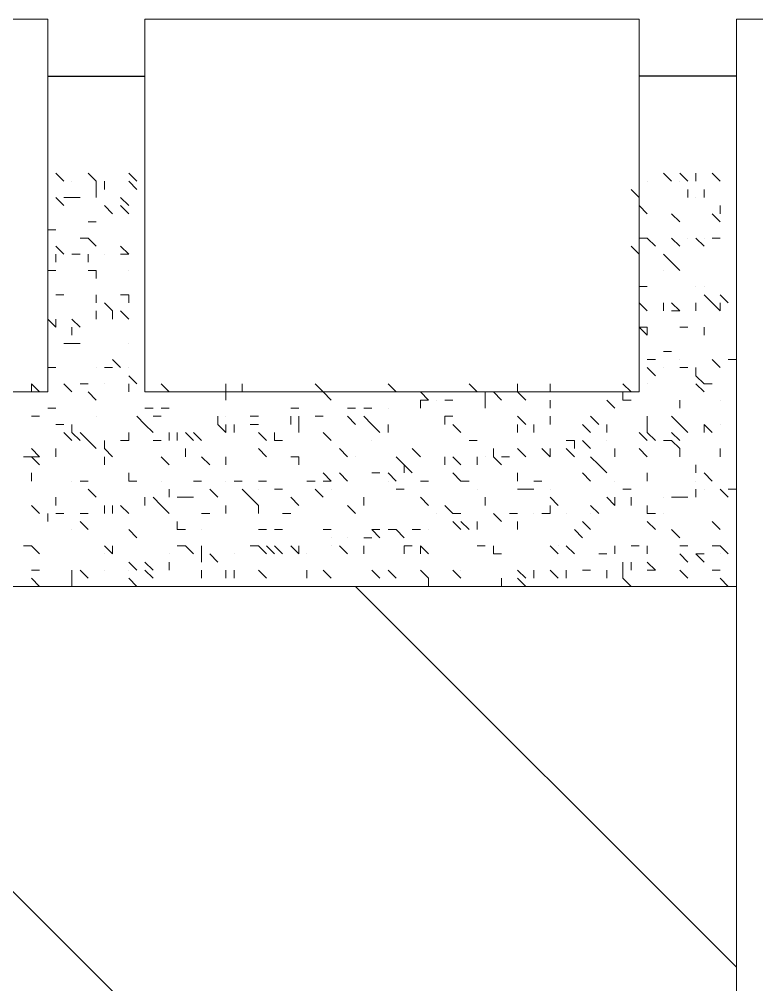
# Model space of a CAD drawing. Header units: millimetres. Extents: x 2928 to 3112, y 1220 to 1280.
# Drawn here: x 3104.584 to 3104.885, y 1251.5133 to 1251.9075 of the extents above; entities that cross this region are included whole.
import ezdxf

# ---------------------------------------------------------------- set-up
doc = ezdxf.new("R2010")
doc.units = ezdxf.units.MM

msp = doc.modelspace()

# ---------------------------------------------------------------- linework, layer by layer
at = {"color": 7, "linetype": 'Continuous', "lineweight": 9, "true_color": 0x000007}
for points in [[(3104.39708, 1251.75537), (3104.59556, 1251.75537), (3104.59556, 1251.90754), (3104.39708, 1251.90754)], [(3104.83704, 1251.75537), (3104.63526, 1251.75537), (3104.63526, 1251.90754), (3104.83704, 1251.90754)], [(3105.17446, 1251.81161), (3105.17446, 1251.20625), (3104.87674, 1251.20625), (3104.87674, 1251.90754), (3105.08183, 1251.90754)]]:
    msp.add_lwpolyline(points, close=True, dxfattribs=at)
at = {"color": 253, "linetype": 'Continuous', "lineweight": -2, "true_color": 0x9a9a9a}
for points in [[(3104.59556, 1251.88439), (3104.63526, 1251.88439), (3104.63526, 1251.88439)], [(3104.87674, 1251.88439), (3104.83704, 1251.88439), (3104.83704, 1251.88439)]]:
    msp.add_lwpolyline(points, dxfattribs=at)
at = {"color": 9, "linetype": 'Continuous', "lineweight": 5, "true_color": 0xbababa}
for points in [[(3104.60218, 1251.84138), (3104.59887, 1251.84469), (3104.59887, 1251.84469)], [(3104.61541, 1251.84138), (3104.6121, 1251.84469), (3104.6121, 1251.84469)], [(3104.61541, 1251.83807), (3104.61541, 1251.84138), (3104.61541, 1251.84138)], [(3104.61872, 1251.83807), (3104.61872, 1251.84138), (3104.61872, 1251.84138)], [(3104.63195, 1251.84138), (3104.62864, 1251.84469), (3104.62864, 1251.84469)], [(3104.63195, 1251.83807), (3104.62864, 1251.84138), (3104.62864, 1251.84138)], [(3104.63526, 1251.83807), (3104.63526, 1251.84138), (3104.63526, 1251.84138)], [(3104.85027, 1251.84138), (3104.84697, 1251.84469), (3104.84697, 1251.84469)], [(3104.85689, 1251.84138), (3104.85358, 1251.84469), (3104.85358, 1251.84469)], [(3104.8602, 1251.84138), (3104.8602, 1251.84469), (3104.8602, 1251.84469)], [(3104.87012, 1251.84138), (3104.86681, 1251.84469), (3104.86681, 1251.84469)], [(3104.61541, 1251.83477), (3104.61541, 1251.83807), (3104.61541, 1251.83807)], [(3104.83704, 1251.83477), (3104.83373, 1251.83807), (3104.83373, 1251.83807)], [(3104.85689, 1251.83477), (3104.85689, 1251.83807), (3104.85689, 1251.83807)], [(3104.86351, 1251.83477), (3104.86351, 1251.83807), (3104.86351, 1251.83807)], [(3104.60218, 1251.83146), (3104.59887, 1251.83477), (3104.59887, 1251.83477)], [(3104.60548, 1251.83477), (3104.60218, 1251.83477), (3104.60218, 1251.83477)], [(3104.60879, 1251.83477), (3104.60548, 1251.83477), (3104.60548, 1251.83477)], [(3104.62864, 1251.83146), (3104.62533, 1251.83477), (3104.62533, 1251.83477)], [(3104.62202, 1251.82815), (3104.61872, 1251.83146), (3104.61872, 1251.83146)], [(3104.62864, 1251.82815), (3104.62533, 1251.83146), (3104.62533, 1251.83146)], [(3104.84035, 1251.82815), (3104.83704, 1251.83146), (3104.83704, 1251.83146)], [(3104.87012, 1251.82815), (3104.87012, 1251.83146), (3104.87012, 1251.83146)], [(3104.85358, 1251.82484), (3104.85027, 1251.82815), (3104.85027, 1251.82815)], [(3104.87012, 1251.82484), (3104.86681, 1251.82815), (3104.86681, 1251.82815)], [(3104.61541, 1251.82484), (3104.6121, 1251.82484), (3104.6121, 1251.82484)], [(3104.59887, 1251.82153), (3104.59556, 1251.82153), (3104.59556, 1251.82153)], [(3104.6121, 1251.81823), (3104.60879, 1251.81823), (3104.60879, 1251.81823)], [(3104.61541, 1251.81492), (3104.6121, 1251.81823), (3104.6121, 1251.81823)], [(3104.84035, 1251.81823), (3104.83704, 1251.81823), (3104.83704, 1251.81823)], [(3104.84035, 1251.81823), (3104.83704, 1251.81823), (3104.83704, 1251.81823)], [(3104.84366, 1251.81492), (3104.84035, 1251.81823), (3104.84035, 1251.81823)], [(3104.85358, 1251.81492), (3104.85027, 1251.81823), (3104.85027, 1251.81823)], [(3104.86351, 1251.81492), (3104.8602, 1251.81823), (3104.8602, 1251.81823)], [(3104.87012, 1251.81823), (3104.86681, 1251.81823), (3104.86681, 1251.81823)], [(3104.60218, 1251.81161), (3104.59887, 1251.81492), (3104.59887, 1251.81492)], [(3104.62864, 1251.81161), (3104.62533, 1251.81492), (3104.62533, 1251.81492)], [(3104.83704, 1251.81161), (3104.83373, 1251.81492), (3104.83373, 1251.81492)], [(3104.59887, 1251.8083), (3104.59887, 1251.81161), (3104.59887, 1251.81161)], [(3104.60879, 1251.81161), (3104.60548, 1251.81161), (3104.60548, 1251.81161)], [(3104.6121, 1251.8083), (3104.6121, 1251.81161), (3104.6121, 1251.81161)], [(3104.62864, 1251.81161), (3104.62533, 1251.81161), (3104.62533, 1251.81161)], [(3104.85027, 1251.8083), (3104.84697, 1251.81161), (3104.84697, 1251.81161)], [(3104.85358, 1251.80499), (3104.85027, 1251.8083), (3104.85027, 1251.8083)], [(3104.85358, 1251.80499), (3104.85027, 1251.8083), (3104.85027, 1251.8083)], [(3104.59887, 1251.80499), (3104.59556, 1251.80499), (3104.59556, 1251.80499)], [(3104.61541, 1251.80499), (3104.6121, 1251.80499), (3104.6121, 1251.80499)], [(3104.61541, 1251.80169), (3104.61541, 1251.80499), (3104.61541, 1251.80499)], [(3104.84035, 1251.79838), (3104.83704, 1251.79838), (3104.83704, 1251.79838)], [(3104.60218, 1251.79507), (3104.59887, 1251.79507), (3104.59887, 1251.79507)], [(3104.61541, 1251.79176), (3104.61541, 1251.79507), (3104.61541, 1251.79507)], [(3104.62864, 1251.79507), (3104.62533, 1251.79507), (3104.62533, 1251.79507)], [(3104.62864, 1251.79507), (3104.62533, 1251.79507), (3104.62533, 1251.79507)], [(3104.62864, 1251.79176), (3104.62864, 1251.79507), (3104.62864, 1251.79507)], [(3104.86681, 1251.79176), (3104.86351, 1251.79507), (3104.86351, 1251.79507)], [(3104.87343, 1251.79176), (3104.87012, 1251.79507), (3104.87012, 1251.79507)], [(3104.62202, 1251.78845), (3104.61872, 1251.79176), (3104.61872, 1251.79176)], [(3104.84035, 1251.78845), (3104.83704, 1251.79176), (3104.83704, 1251.79176)], [(3104.84697, 1251.78845), (3104.84697, 1251.79176), (3104.84697, 1251.79176)], [(3104.85358, 1251.78845), (3104.85027, 1251.79176), (3104.85027, 1251.79176)], [(3104.8602, 1251.78845), (3104.8602, 1251.79176), (3104.8602, 1251.79176)], [(3104.87012, 1251.78845), (3104.86681, 1251.79176), (3104.86681, 1251.79176)], [(3104.87012, 1251.78845), (3104.87012, 1251.79176), (3104.87012, 1251.79176)], [(3104.61541, 1251.78515), (3104.61541, 1251.78845), (3104.61541, 1251.78845)], [(3104.62202, 1251.78515), (3104.62202, 1251.78845), (3104.62202, 1251.78845)], [(3104.62864, 1251.78515), (3104.62533, 1251.78845), (3104.62533, 1251.78845)], [(3104.85358, 1251.78845), (3104.85027, 1251.78845), (3104.85027, 1251.78845)], [(3104.59887, 1251.78184), (3104.59556, 1251.78515), (3104.59556, 1251.78515)], [(3104.59887, 1251.78184), (3104.59887, 1251.78515), (3104.59887, 1251.78515)], [(3104.60879, 1251.78184), (3104.60548, 1251.78515), (3104.60548, 1251.78515)], [(3104.60548, 1251.77853), (3104.60548, 1251.78184), (3104.60548, 1251.78184)], [(3104.84035, 1251.77853), (3104.83704, 1251.78184), (3104.83704, 1251.78184)], [(3104.84035, 1251.78184), (3104.83704, 1251.78184), (3104.83704, 1251.78184)], [(3104.84035, 1251.77853), (3104.84035, 1251.78184), (3104.84035, 1251.78184)], [(3104.85689, 1251.78184), (3104.85358, 1251.78184), (3104.85358, 1251.78184)], [(3104.86351, 1251.77853), (3104.86351, 1251.78184), (3104.86351, 1251.78184)], [(3104.60548, 1251.77522), (3104.60218, 1251.77522), (3104.60218, 1251.77522)], [(3104.60879, 1251.77522), (3104.60548, 1251.77522), (3104.60548, 1251.77522)], [(3104.85027, 1251.77191), (3104.84697, 1251.77191), (3104.84697, 1251.77191)], [(3104.62533, 1251.7653), (3104.62202, 1251.76861), (3104.62202, 1251.76861)], [(3104.84366, 1251.76861), (3104.84035, 1251.76861), (3104.84035, 1251.76861)], [(3104.87012, 1251.7653), (3104.86681, 1251.76861), (3104.86681, 1251.76861)], [(3104.87674, 1251.76861), (3104.87343, 1251.76861), (3104.87343, 1251.76861)], [(3104.59887, 1251.7653), (3104.59556, 1251.7653), (3104.59556, 1251.7653)], [(3104.62202, 1251.7653), (3104.61872, 1251.7653), (3104.61872, 1251.7653)], [(3104.84366, 1251.76199), (3104.84035, 1251.7653), (3104.84035, 1251.7653)], [(3104.85689, 1251.7653), (3104.85358, 1251.7653), (3104.85358, 1251.7653)], [(3104.8602, 1251.76199), (3104.8602, 1251.7653), (3104.8602, 1251.7653)], [(3104.59225, 1251.75537), (3104.58894, 1251.75868), (3104.58894, 1251.75868)], [(3104.58894, 1251.75537), (3104.58894, 1251.75868), (3104.58894, 1251.75868)], [(3104.60548, 1251.75537), (3104.60218, 1251.75868), (3104.60218, 1251.75868)], [(3104.60548, 1251.75537), (3104.60218, 1251.75868), (3104.60218, 1251.75868)], [(3104.6121, 1251.75868), (3104.60879, 1251.75868), (3104.60879, 1251.75868)], [(3104.63195, 1251.75868), (3104.62864, 1251.76199), (3104.62864, 1251.76199)], [(3104.62864, 1251.75537), (3104.62864, 1251.75868), (3104.62864, 1251.75868)], [(3104.62864, 1251.75537), (3104.62864, 1251.75868), (3104.62864, 1251.75868)], [(3104.64518, 1251.75537), (3104.64187, 1251.75868), (3104.64187, 1251.75868)], [(3104.66834, 1251.75537), (3104.66834, 1251.75868), (3104.66834, 1251.75868)], [(3104.67495, 1251.75537), (3104.67495, 1251.75868), (3104.67495, 1251.75868)], [(3104.70803, 1251.75537), (3104.70472, 1251.75868), (3104.70472, 1251.75868)], [(3104.7378, 1251.75537), (3104.7345, 1251.75868), (3104.7345, 1251.75868)], [(3104.77088, 1251.75537), (3104.76757, 1251.75868), (3104.76757, 1251.75868)], [(3104.78742, 1251.75537), (3104.78742, 1251.75868), (3104.78742, 1251.75868)], [(3104.80065, 1251.75537), (3104.80065, 1251.75868), (3104.80065, 1251.75868)], [(3104.83373, 1251.75537), (3104.83043, 1251.75868), (3104.83043, 1251.75868)], [(3104.86351, 1251.75868), (3104.8602, 1251.76199), (3104.8602, 1251.76199)], [(3104.86351, 1251.75537), (3104.8602, 1251.75868), (3104.8602, 1251.75868)], [(3104.86681, 1251.75868), (3104.86351, 1251.75868), (3104.86351, 1251.75868)], [(3104.61541, 1251.75207), (3104.6121, 1251.75537), (3104.6121, 1251.75537)], [(3104.66834, 1251.75207), (3104.66834, 1251.75537), (3104.66834, 1251.75537)], [(3104.71134, 1251.75207), (3104.70803, 1251.75537), (3104.70803, 1251.75537)], [(3104.75103, 1251.75207), (3104.74773, 1251.75537), (3104.74773, 1251.75537)], [(3104.77419, 1251.75207), (3104.77419, 1251.75537), (3104.77419, 1251.75537)], [(3104.78081, 1251.75207), (3104.7775, 1251.75537), (3104.7775, 1251.75537)], [(3104.79073, 1251.75207), (3104.78742, 1251.75537), (3104.78742, 1251.75537)], [(3104.83043, 1251.75207), (3104.83043, 1251.75537), (3104.83043, 1251.75537)], [(3104.74773, 1251.74876), (3104.74773, 1251.75207), (3104.74773, 1251.75207)], [(3104.75103, 1251.75207), (3104.74773, 1251.75207), (3104.74773, 1251.75207)], [(3104.76096, 1251.75207), (3104.75765, 1251.75207), (3104.75765, 1251.75207)], [(3104.77419, 1251.74876), (3104.77419, 1251.75207), (3104.77419, 1251.75207)], [(3104.80065, 1251.74876), (3104.80065, 1251.75207), (3104.80065, 1251.75207)], [(3104.82712, 1251.74876), (3104.82381, 1251.75207), (3104.82381, 1251.75207)], [(3104.83373, 1251.75207), (3104.83043, 1251.75207), (3104.83043, 1251.75207)], [(3104.85358, 1251.74876), (3104.85358, 1251.75207), (3104.85358, 1251.75207)], [(3104.59887, 1251.74876), (3104.59556, 1251.74876), (3104.59556, 1251.74876)], [(3104.63856, 1251.74876), (3104.63526, 1251.74876), (3104.63526, 1251.74876)], [(3104.64518, 1251.74876), (3104.64187, 1251.74876), (3104.64187, 1251.74876)], [(3104.69811, 1251.74876), (3104.6948, 1251.74876), (3104.6948, 1251.74876)], [(3104.72126, 1251.74876), (3104.71796, 1251.74876), (3104.71796, 1251.74876)], [(3104.72788, 1251.74876), (3104.72457, 1251.74876), (3104.72457, 1251.74876)], [(3104.59225, 1251.74545), (3104.58894, 1251.74545), (3104.58894, 1251.74545)], [(3104.63526, 1251.74214), (3104.63195, 1251.74545), (3104.63195, 1251.74545)], [(3104.64187, 1251.74545), (3104.63856, 1251.74545), (3104.63856, 1251.74545)], [(3104.66503, 1251.74214), (3104.66503, 1251.74545), (3104.66503, 1251.74545)], [(3104.68157, 1251.74545), (3104.67826, 1251.74545), (3104.67826, 1251.74545)], [(3104.6948, 1251.74214), (3104.6948, 1251.74545), (3104.6948, 1251.74545)], [(3104.6948, 1251.74214), (3104.6948, 1251.74545), (3104.6948, 1251.74545)], [(3104.69811, 1251.74214), (3104.69811, 1251.74545), (3104.69811, 1251.74545)], [(3104.70803, 1251.74545), (3104.70472, 1251.74545), (3104.70472, 1251.74545)], [(3104.72126, 1251.74214), (3104.71796, 1251.74545), (3104.71796, 1251.74545)], [(3104.72788, 1251.74214), (3104.72457, 1251.74545), (3104.72457, 1251.74545)], [(3104.75765, 1251.74214), (3104.75765, 1251.74545), (3104.75765, 1251.74545)], [(3104.76096, 1251.74545), (3104.75765, 1251.74545), (3104.75765, 1251.74545)], [(3104.79073, 1251.74214), (3104.78742, 1251.74545), (3104.78742, 1251.74545)], [(3104.80065, 1251.74214), (3104.80065, 1251.74545), (3104.80065, 1251.74545)], [(3104.8205, 1251.74214), (3104.81719, 1251.74545), (3104.81719, 1251.74545)], [(3104.84035, 1251.74214), (3104.84035, 1251.74545), (3104.84035, 1251.74545)], [(3104.85358, 1251.74214), (3104.85027, 1251.74545), (3104.85027, 1251.74545)], [(3104.60218, 1251.74214), (3104.59887, 1251.74214), (3104.59887, 1251.74214)], [(3104.60548, 1251.73553), (3104.60218, 1251.73883), (3104.60218, 1251.73883)], [(3104.60548, 1251.73883), (3104.60548, 1251.74214), (3104.60548, 1251.74214)], [(3104.60879, 1251.73553), (3104.60548, 1251.73883), (3104.60548, 1251.73883)], [(3104.6121, 1251.73553), (3104.60879, 1251.73883), (3104.60879, 1251.73883)], [(3104.62864, 1251.73553), (3104.62864, 1251.73883), (3104.62864, 1251.73883)], [(3104.63856, 1251.73883), (3104.63526, 1251.74214), (3104.63526, 1251.74214)], [(3104.64518, 1251.73553), (3104.64518, 1251.73883), (3104.64518, 1251.73883)], [(3104.64849, 1251.73553), (3104.64849, 1251.73883), (3104.64849, 1251.73883)], [(3104.6551, 1251.73553), (3104.6518, 1251.73883), (3104.6518, 1251.73883)], [(3104.65841, 1251.73553), (3104.6551, 1251.73883), (3104.6551, 1251.73883)], [(3104.66834, 1251.73883), (3104.66503, 1251.74214), (3104.66503, 1251.74214)], [(3104.66834, 1251.73883), (3104.66834, 1251.74214), (3104.66834, 1251.74214)], [(3104.67164, 1251.73883), (3104.67164, 1251.74214), (3104.67164, 1251.74214)], [(3104.68157, 1251.74214), (3104.67826, 1251.74214), (3104.67826, 1251.74214)], [(3104.68488, 1251.73553), (3104.68157, 1251.73883), (3104.68157, 1251.73883)], [(3104.68818, 1251.73553), (3104.68818, 1251.73883), (3104.68818, 1251.73883)], [(3104.69811, 1251.73883), (3104.69811, 1251.74214), (3104.69811, 1251.74214)], [(3104.71134, 1251.73553), (3104.70803, 1251.73883), (3104.70803, 1251.73883)], [(3104.73119, 1251.73883), (3104.72788, 1251.74214), (3104.72788, 1251.74214)], [(3104.7345, 1251.73883), (3104.7345, 1251.74214), (3104.7345, 1251.74214)], [(3104.76427, 1251.73883), (3104.76096, 1251.74214), (3104.76096, 1251.74214)], [(3104.76427, 1251.73883), (3104.76096, 1251.74214), (3104.76096, 1251.74214)], [(3104.78742, 1251.73883), (3104.78742, 1251.74214), (3104.78742, 1251.74214)], [(3104.79404, 1251.73883), (3104.79404, 1251.74214), (3104.79404, 1251.74214)], [(3104.81719, 1251.73883), (3104.81389, 1251.74214), (3104.81389, 1251.74214)], [(3104.82381, 1251.73883), (3104.82381, 1251.74214), (3104.82381, 1251.74214)], [(3104.84035, 1251.73553), (3104.83704, 1251.73883), (3104.83704, 1251.73883)], [(3104.84035, 1251.73883), (3104.84035, 1251.74214), (3104.84035, 1251.74214)], [(3104.84366, 1251.73553), (3104.84035, 1251.73883), (3104.84035, 1251.73883)], [(3104.85358, 1251.73553), (3104.85027, 1251.73883), (3104.85027, 1251.73883)], [(3104.85689, 1251.73883), (3104.85358, 1251.74214), (3104.85358, 1251.74214)], [(3104.86681, 1251.73883), (3104.86351, 1251.74214), (3104.86351, 1251.74214)], [(3104.86351, 1251.73883), (3104.86351, 1251.74214), (3104.86351, 1251.74214)], [(3104.61541, 1251.73222), (3104.6121, 1251.73553), (3104.6121, 1251.73553)], [(3104.61872, 1251.73222), (3104.61872, 1251.73553), (3104.61872, 1251.73553)], [(3104.62864, 1251.73553), (3104.62533, 1251.73553), (3104.62533, 1251.73553)], [(3104.64187, 1251.73553), (3104.63856, 1251.73553), (3104.63856, 1251.73553)], [(3104.69149, 1251.73553), (3104.68818, 1251.73553), (3104.68818, 1251.73553)], [(3104.77088, 1251.73553), (3104.76757, 1251.73553), (3104.76757, 1251.73553)], [(3104.81058, 1251.73553), (3104.80727, 1251.73553), (3104.80727, 1251.73553)], [(3104.81058, 1251.73222), (3104.81058, 1251.73553), (3104.81058, 1251.73553)], [(3104.81719, 1251.73222), (3104.81389, 1251.73553), (3104.81389, 1251.73553)], [(3104.85027, 1251.73553), (3104.84697, 1251.73553), (3104.84697, 1251.73553)], [(3104.85358, 1251.73222), (3104.85027, 1251.73553), (3104.85027, 1251.73553)], [(3104.59225, 1251.72891), (3104.58894, 1251.73222), (3104.58894, 1251.73222)], [(3104.59887, 1251.72891), (3104.59887, 1251.73222), (3104.59887, 1251.73222)], [(3104.62202, 1251.72891), (3104.61872, 1251.73222), (3104.61872, 1251.73222)], [(3104.6518, 1251.72891), (3104.6518, 1251.73222), (3104.6518, 1251.73222)], [(3104.68488, 1251.72891), (3104.68157, 1251.73222), (3104.68157, 1251.73222)], [(3104.71796, 1251.72891), (3104.71465, 1251.73222), (3104.71465, 1251.73222)], [(3104.74773, 1251.72891), (3104.74442, 1251.73222), (3104.74442, 1251.73222)], [(3104.7775, 1251.72891), (3104.7775, 1251.73222), (3104.7775, 1251.73222)], [(3104.79073, 1251.72891), (3104.78742, 1251.73222), (3104.78742, 1251.73222)], [(3104.80065, 1251.72891), (3104.79735, 1251.73222), (3104.79735, 1251.73222)], [(3104.80065, 1251.72891), (3104.80065, 1251.73222), (3104.80065, 1251.73222)], [(3104.81058, 1251.72891), (3104.80727, 1251.73222), (3104.80727, 1251.73222)], [(3104.82712, 1251.72891), (3104.82712, 1251.73222), (3104.82712, 1251.73222)], [(3104.84035, 1251.72891), (3104.83704, 1251.73222), (3104.83704, 1251.73222)], [(3104.85358, 1251.72891), (3104.85358, 1251.73222), (3104.85358, 1251.73222)], [(3104.87012, 1251.72891), (3104.87012, 1251.73222), (3104.87012, 1251.73222)], [(3104.58894, 1251.72891), (3104.58564, 1251.72891), (3104.58564, 1251.72891)], [(3104.59225, 1251.7256), (3104.58894, 1251.72891), (3104.58894, 1251.72891)], [(3104.59225, 1251.72891), (3104.58894, 1251.72891), (3104.58894, 1251.72891)], [(3104.61872, 1251.7256), (3104.61872, 1251.72891), (3104.61872, 1251.72891)], [(3104.64518, 1251.7256), (3104.64187, 1251.72891), (3104.64187, 1251.72891)], [(3104.66172, 1251.7256), (3104.65841, 1251.72891), (3104.65841, 1251.72891)], [(3104.66834, 1251.7256), (3104.66834, 1251.72891), (3104.66834, 1251.72891)], [(3104.69811, 1251.72891), (3104.6948, 1251.72891), (3104.6948, 1251.72891)], [(3104.69811, 1251.7256), (3104.69811, 1251.72891), (3104.69811, 1251.72891)], [(3104.74111, 1251.7256), (3104.7378, 1251.72891), (3104.7378, 1251.72891)], [(3104.75765, 1251.7256), (3104.75765, 1251.72891), (3104.75765, 1251.72891)], [(3104.76427, 1251.7256), (3104.76096, 1251.72891), (3104.76096, 1251.72891)], [(3104.77088, 1251.7256), (3104.77088, 1251.72891), (3104.77088, 1251.72891)], [(3104.78081, 1251.7256), (3104.7775, 1251.72891), (3104.7775, 1251.72891)], [(3104.78411, 1251.72891), (3104.78081, 1251.72891), (3104.78081, 1251.72891)], [(3104.8205, 1251.7256), (3104.81719, 1251.72891), (3104.81719, 1251.72891)], [(3104.74442, 1251.72229), (3104.74111, 1251.7256), (3104.74111, 1251.7256)], [(3104.74111, 1251.72229), (3104.74111, 1251.7256), (3104.74111, 1251.7256)], [(3104.82381, 1251.72229), (3104.8205, 1251.7256), (3104.8205, 1251.7256)], [(3104.8602, 1251.72229), (3104.8602, 1251.7256), (3104.8602, 1251.7256)], [(3104.58894, 1251.71899), (3104.58894, 1251.72229), (3104.58894, 1251.72229)], [(3104.62864, 1251.71899), (3104.62864, 1251.72229), (3104.62864, 1251.72229)], [(3104.71134, 1251.71899), (3104.70803, 1251.72229), (3104.70803, 1251.72229)], [(3104.71796, 1251.71899), (3104.71465, 1251.72229), (3104.71465, 1251.72229)], [(3104.73119, 1251.72229), (3104.72788, 1251.72229), (3104.72788, 1251.72229)], [(3104.7378, 1251.71899), (3104.7345, 1251.72229), (3104.7345, 1251.72229)], [(3104.76427, 1251.71899), (3104.76096, 1251.72229), (3104.76096, 1251.72229)], [(3104.78742, 1251.71899), (3104.78742, 1251.72229), (3104.78742, 1251.72229)], [(3104.81719, 1251.71899), (3104.81389, 1251.72229), (3104.81389, 1251.72229)], [(3104.84035, 1251.71899), (3104.84035, 1251.72229), (3104.84035, 1251.72229)], [(3104.86681, 1251.71899), (3104.86351, 1251.72229), (3104.86351, 1251.72229)], [(3104.6121, 1251.71899), (3104.60879, 1251.71899), (3104.60879, 1251.71899)], [(3104.61541, 1251.71237), (3104.6121, 1251.71568), (3104.6121, 1251.71568)], [(3104.63195, 1251.71899), (3104.62864, 1251.71899), (3104.62864, 1251.71899)], [(3104.63195, 1251.71899), (3104.62864, 1251.71899), (3104.62864, 1251.71899)], [(3104.64518, 1251.71237), (3104.64518, 1251.71568), (3104.64518, 1251.71568)], [(3104.65841, 1251.71899), (3104.6551, 1251.71899), (3104.6551, 1251.71899)], [(3104.66503, 1251.71237), (3104.66172, 1251.71568), (3104.66172, 1251.71568)], [(3104.67495, 1251.71899), (3104.67164, 1251.71899), (3104.67164, 1251.71899)], [(3104.67826, 1251.71237), (3104.67495, 1251.71568), (3104.67495, 1251.71568)], [(3104.68488, 1251.71899), (3104.68157, 1251.71899), (3104.68157, 1251.71899)], [(3104.69149, 1251.71568), (3104.68818, 1251.71568), (3104.68818, 1251.71568)], [(3104.70472, 1251.71899), (3104.70142, 1251.71899), (3104.70142, 1251.71899)], [(3104.70472, 1251.71899), (3104.70142, 1251.71899), (3104.70142, 1251.71899)], [(3104.70803, 1251.71237), (3104.70472, 1251.71568), (3104.70472, 1251.71568)], [(3104.71134, 1251.71899), (3104.70803, 1251.71899), (3104.70803, 1251.71899)], [(3104.71134, 1251.71899), (3104.70803, 1251.71899), (3104.70803, 1251.71899)], [(3104.74111, 1251.71568), (3104.7378, 1251.71568), (3104.7378, 1251.71568)], [(3104.75103, 1251.71899), (3104.74773, 1251.71899), (3104.74773, 1251.71899)], [(3104.76757, 1251.71899), (3104.76427, 1251.71899), (3104.76427, 1251.71899)], [(3104.79073, 1251.71568), (3104.78742, 1251.71568), (3104.78742, 1251.71568)], [(3104.79404, 1251.71568), (3104.79073, 1251.71568), (3104.79073, 1251.71568)], [(3104.79735, 1251.71899), (3104.79404, 1251.71899), (3104.79404, 1251.71899)], [(3104.83373, 1251.71568), (3104.83043, 1251.71568), (3104.83043, 1251.71568)], [(3104.8602, 1251.71237), (3104.8602, 1251.71568), (3104.8602, 1251.71568)], [(3104.87343, 1251.71237), (3104.87012, 1251.71568), (3104.87012, 1251.71568)], [(3104.87674, 1251.71568), (3104.87343, 1251.71568), (3104.87343, 1251.71568)], [(3104.59887, 1251.70906), (3104.59887, 1251.71237), (3104.59887, 1251.71237)], [(3104.63526, 1251.70906), (3104.63526, 1251.71237), (3104.63526, 1251.71237)], [(3104.64187, 1251.70906), (3104.63856, 1251.71237), (3104.63856, 1251.71237)], [(3104.6518, 1251.71237), (3104.64849, 1251.71237), (3104.64849, 1251.71237)], [(3104.6551, 1251.71237), (3104.6518, 1251.71237), (3104.6518, 1251.71237)], [(3104.68157, 1251.70906), (3104.67826, 1251.71237), (3104.67826, 1251.71237)], [(3104.69811, 1251.70906), (3104.6948, 1251.71237), (3104.6948, 1251.71237)], [(3104.72457, 1251.70906), (3104.72457, 1251.71237), (3104.72457, 1251.71237)], [(3104.75103, 1251.70906), (3104.74773, 1251.71237), (3104.74773, 1251.71237)], [(3104.77419, 1251.70906), (3104.77419, 1251.71237), (3104.77419, 1251.71237)], [(3104.80396, 1251.70906), (3104.80065, 1251.71237), (3104.80065, 1251.71237)], [(3104.82712, 1251.70906), (3104.82381, 1251.71237), (3104.82381, 1251.71237)], [(3104.82712, 1251.70906), (3104.82712, 1251.71237), (3104.82712, 1251.71237)], [(3104.83373, 1251.70906), (3104.83373, 1251.71237), (3104.83373, 1251.71237)], [(3104.85358, 1251.71237), (3104.85027, 1251.71237), (3104.85027, 1251.71237)], [(3104.85689, 1251.71237), (3104.85358, 1251.71237), (3104.85358, 1251.71237)], [(3104.59225, 1251.70575), (3104.58894, 1251.70906), (3104.58894, 1251.70906)], [(3104.61872, 1251.70575), (3104.61872, 1251.70906), (3104.61872, 1251.70906)], [(3104.62202, 1251.70575), (3104.62202, 1251.70906), (3104.62202, 1251.70906)], [(3104.62864, 1251.70575), (3104.62533, 1251.70906), (3104.62533, 1251.70906)], [(3104.64518, 1251.70575), (3104.64187, 1251.70906), (3104.64187, 1251.70906)], [(3104.66834, 1251.70575), (3104.66834, 1251.70906), (3104.66834, 1251.70906)], [(3104.68157, 1251.70575), (3104.68157, 1251.70906), (3104.68157, 1251.70906)], [(3104.72126, 1251.70575), (3104.71796, 1251.70906), (3104.71796, 1251.70906)], [(3104.76096, 1251.70575), (3104.75765, 1251.70906), (3104.75765, 1251.70906)], [(3104.80065, 1251.70575), (3104.80065, 1251.70906), (3104.80065, 1251.70906)], [(3104.8205, 1251.70575), (3104.81719, 1251.70906), (3104.81719, 1251.70906)], [(3104.84035, 1251.70575), (3104.84035, 1251.70906), (3104.84035, 1251.70906)], [(3104.59556, 1251.70245), (3104.59556, 1251.70575), (3104.59556, 1251.70575)], [(3104.60218, 1251.70575), (3104.59887, 1251.70575), (3104.59887, 1251.70575)], [(3104.6121, 1251.70575), (3104.60879, 1251.70575), (3104.60879, 1251.70575)], [(3104.66172, 1251.70575), (3104.65841, 1251.70575), (3104.65841, 1251.70575)], [(3104.6948, 1251.70575), (3104.69149, 1251.70575), (3104.69149, 1251.70575)], [(3104.76427, 1251.70575), (3104.76096, 1251.70575), (3104.76096, 1251.70575)], [(3104.78081, 1251.70245), (3104.7775, 1251.70575), (3104.7775, 1251.70575)], [(3104.78742, 1251.70575), (3104.78411, 1251.70575), (3104.78411, 1251.70575)], [(3104.80065, 1251.70575), (3104.79735, 1251.70575), (3104.79735, 1251.70575)], [(3104.84366, 1251.70575), (3104.84035, 1251.70575), (3104.84035, 1251.70575)], [(3104.6121, 1251.69914), (3104.60879, 1251.70245), (3104.60879, 1251.70245)], [(3104.64849, 1251.69914), (3104.64849, 1251.70245), (3104.64849, 1251.70245)], [(3104.76427, 1251.69914), (3104.76096, 1251.70245), (3104.76096, 1251.70245)], [(3104.76757, 1251.69914), (3104.76427, 1251.70245), (3104.76427, 1251.70245)], [(3104.77088, 1251.69914), (3104.77088, 1251.70245), (3104.77088, 1251.70245)], [(3104.78742, 1251.69914), (3104.78742, 1251.70245), (3104.78742, 1251.70245)], [(3104.81719, 1251.69914), (3104.81389, 1251.70245), (3104.81389, 1251.70245)], [(3104.84366, 1251.69914), (3104.84035, 1251.70245), (3104.84035, 1251.70245)], [(3104.87012, 1251.69914), (3104.86681, 1251.70245), (3104.86681, 1251.70245)], [(3104.63195, 1251.69583), (3104.62864, 1251.69914), (3104.62864, 1251.69914)], [(3104.6518, 1251.69914), (3104.64849, 1251.69914), (3104.64849, 1251.69914)], [(3104.68488, 1251.69914), (3104.68157, 1251.69914), (3104.68157, 1251.69914)], [(3104.69149, 1251.69914), (3104.68818, 1251.69914), (3104.68818, 1251.69914)], [(3104.71134, 1251.69914), (3104.70803, 1251.69914), (3104.70803, 1251.69914)], [(3104.72788, 1251.69583), (3104.72457, 1251.69583), (3104.72457, 1251.69583)], [(3104.73119, 1251.69914), (3104.72788, 1251.69914), (3104.72788, 1251.69914)], [(3104.73119, 1251.69583), (3104.72788, 1251.69914), (3104.72788, 1251.69914)], [(3104.7378, 1251.69914), (3104.7345, 1251.69914), (3104.7345, 1251.69914)], [(3104.74111, 1251.69583), (3104.7378, 1251.69914), (3104.7378, 1251.69914)], [(3104.74773, 1251.69914), (3104.74442, 1251.69914), (3104.74442, 1251.69914)], [(3104.81389, 1251.69583), (3104.81058, 1251.69914), (3104.81058, 1251.69914)], [(3104.85358, 1251.69583), (3104.85027, 1251.69914), (3104.85027, 1251.69914)], [(3104.58894, 1251.69252), (3104.58564, 1251.69252), (3104.58564, 1251.69252)], [(3104.59225, 1251.68922), (3104.58894, 1251.69252), (3104.58894, 1251.69252)], [(3104.62202, 1251.68922), (3104.61872, 1251.69252), (3104.61872, 1251.69252)], [(3104.62202, 1251.68922), (3104.62202, 1251.69252), (3104.62202, 1251.69252)], [(3104.6518, 1251.69252), (3104.64849, 1251.69252), (3104.64849, 1251.69252)], [(3104.6551, 1251.68922), (3104.6518, 1251.69252), (3104.6518, 1251.69252)], [(3104.65841, 1251.68922), (3104.65841, 1251.69252), (3104.65841, 1251.69252)], [(3104.68157, 1251.69252), (3104.67826, 1251.69252), (3104.67826, 1251.69252)], [(3104.68488, 1251.68922), (3104.68157, 1251.69252), (3104.68157, 1251.69252)], [(3104.68818, 1251.68922), (3104.68488, 1251.69252), (3104.68488, 1251.69252)], [(3104.69149, 1251.68922), (3104.68818, 1251.69252), (3104.68818, 1251.69252)], [(3104.69811, 1251.68922), (3104.6948, 1251.69252), (3104.6948, 1251.69252)], [(3104.69811, 1251.68922), (3104.69811, 1251.69252), (3104.69811, 1251.69252)], [(3104.71796, 1251.68922), (3104.71465, 1251.69252), (3104.71465, 1251.69252)], [(3104.72457, 1251.68922), (3104.72457, 1251.69252), (3104.72457, 1251.69252)], [(3104.74442, 1251.69252), (3104.74111, 1251.69252), (3104.74111, 1251.69252)], [(3104.74111, 1251.68922), (3104.74111, 1251.69252), (3104.74111, 1251.69252)], [(3104.75103, 1251.68922), (3104.74773, 1251.69252), (3104.74773, 1251.69252)], [(3104.74773, 1251.68922), (3104.74773, 1251.69252), (3104.74773, 1251.69252)], [(3104.77419, 1251.69252), (3104.77088, 1251.69252), (3104.77088, 1251.69252)], [(3104.7775, 1251.68922), (3104.7775, 1251.69252), (3104.7775, 1251.69252)], [(3104.7775, 1251.68922), (3104.7775, 1251.69252), (3104.7775, 1251.69252)], [(3104.80396, 1251.68922), (3104.80065, 1251.69252), (3104.80065, 1251.69252)], [(3104.81058, 1251.68922), (3104.80727, 1251.69252), (3104.80727, 1251.69252)], [(3104.82712, 1251.68922), (3104.82712, 1251.69252), (3104.82712, 1251.69252)], [(3104.83704, 1251.69252), (3104.83373, 1251.69252), (3104.83373, 1251.69252)], [(3104.84035, 1251.68922), (3104.84035, 1251.69252), (3104.84035, 1251.69252)], [(3104.85689, 1251.69252), (3104.85358, 1251.69252), (3104.85358, 1251.69252)], [(3104.87012, 1251.69252), (3104.86681, 1251.69252), (3104.86681, 1251.69252)], [(3104.87343, 1251.68922), (3104.87012, 1251.69252), (3104.87012, 1251.69252)], [(3104.65841, 1251.68591), (3104.65841, 1251.68922), (3104.65841, 1251.68922)], [(3104.66503, 1251.68591), (3104.66172, 1251.68922), (3104.66172, 1251.68922)], [(3104.78081, 1251.68922), (3104.7775, 1251.68922), (3104.7775, 1251.68922)], [(3104.82381, 1251.68922), (3104.8205, 1251.68922), (3104.8205, 1251.68922)], [(3104.85689, 1251.68591), (3104.85358, 1251.68922), (3104.85358, 1251.68922)], [(3104.86351, 1251.68922), (3104.8602, 1251.68922), (3104.8602, 1251.68922)], [(3104.86351, 1251.68922), (3104.8602, 1251.68922), (3104.8602, 1251.68922)], [(3104.86351, 1251.68591), (3104.8602, 1251.68922), (3104.8602, 1251.68922)], [(3104.63195, 1251.6826), (3104.62864, 1251.68591), (3104.62864, 1251.68591)], [(3104.63856, 1251.6826), (3104.63526, 1251.68591), (3104.63526, 1251.68591)], [(3104.64518, 1251.6826), (3104.64518, 1251.68591), (3104.64518, 1251.68591)], [(3104.83043, 1251.6826), (3104.83043, 1251.68591), (3104.83043, 1251.68591)], [(3104.83373, 1251.6826), (3104.83373, 1251.68591), (3104.83373, 1251.68591)], [(3104.84366, 1251.6826), (3104.84035, 1251.68591), (3104.84035, 1251.68591)], [(3104.59225, 1251.6826), (3104.58894, 1251.6826), (3104.58894, 1251.6826)], [(3104.60548, 1251.67929), (3104.60548, 1251.6826), (3104.60548, 1251.6826)], [(3104.60548, 1251.67929), (3104.60548, 1251.6826), (3104.60548, 1251.6826)], [(3104.6121, 1251.67929), (3104.60879, 1251.6826), (3104.60879, 1251.6826)], [(3104.63856, 1251.67929), (3104.63526, 1251.6826), (3104.63526, 1251.6826)], [(3104.65841, 1251.67929), (3104.65841, 1251.6826), (3104.65841, 1251.6826)], [(3104.66834, 1251.67929), (3104.66834, 1251.6826), (3104.66834, 1251.6826)], [(3104.67164, 1251.67929), (3104.67164, 1251.6826), (3104.67164, 1251.6826)], [(3104.68488, 1251.67929), (3104.68157, 1251.6826), (3104.68157, 1251.6826)], [(3104.70142, 1251.67929), (3104.70142, 1251.6826), (3104.70142, 1251.6826)], [(3104.71134, 1251.67929), (3104.70803, 1251.6826), (3104.70803, 1251.6826)], [(3104.71134, 1251.67929), (3104.70803, 1251.6826), (3104.70803, 1251.6826)], [(3104.73119, 1251.67929), (3104.72788, 1251.6826), (3104.72788, 1251.6826)], [(3104.7378, 1251.67929), (3104.7345, 1251.6826), (3104.7345, 1251.6826)], [(3104.75103, 1251.67929), (3104.74773, 1251.6826), (3104.74773, 1251.6826)], [(3104.76427, 1251.67929), (3104.76096, 1251.6826), (3104.76096, 1251.6826)], [(3104.79073, 1251.67929), (3104.78742, 1251.6826), (3104.78742, 1251.6826)], [(3104.79073, 1251.67929), (3104.78742, 1251.6826), (3104.78742, 1251.6826)], [(3104.79404, 1251.67929), (3104.79404, 1251.6826), (3104.79404, 1251.6826)], [(3104.80396, 1251.67929), (3104.80065, 1251.6826), (3104.80065, 1251.6826)], [(3104.80727, 1251.67929), (3104.80727, 1251.6826), (3104.80727, 1251.6826)], [(3104.81719, 1251.6826), (3104.81389, 1251.6826), (3104.81389, 1251.6826)], [(3104.81719, 1251.6826), (3104.81389, 1251.6826), (3104.81389, 1251.6826)], [(3104.82381, 1251.67929), (3104.82381, 1251.6826), (3104.82381, 1251.6826)], [(3104.83043, 1251.67929), (3104.83043, 1251.6826), (3104.83043, 1251.6826)], [(3104.84366, 1251.6826), (3104.84035, 1251.6826), (3104.84035, 1251.6826)], [(3104.85689, 1251.67929), (3104.85358, 1251.6826), (3104.85358, 1251.6826)], [(3104.87012, 1251.6826), (3104.86681, 1251.6826), (3104.86681, 1251.6826)], [(3104.59225, 1251.67598), (3104.58894, 1251.67929), (3104.58894, 1251.67929)], [(3104.60548, 1251.67598), (3104.60548, 1251.67929), (3104.60548, 1251.67929)], [(3104.63195, 1251.67598), (3104.62864, 1251.67929), (3104.62864, 1251.67929)], [(3104.87674, 1251.52051), (3104.72126, 1251.67598), (3104.72126, 1251.67598)], [(3104.75103, 1251.67598), (3104.75103, 1251.67929), (3104.75103, 1251.67929)], [(3104.78081, 1251.67598), (3104.78081, 1251.67929), (3104.78081, 1251.67929)], [(3104.79073, 1251.67598), (3104.78742, 1251.67929), (3104.78742, 1251.67929)], [(3104.83373, 1251.67598), (3104.83043, 1251.67929), (3104.83043, 1251.67929)], [(3104.87343, 1251.67598), (3104.87012, 1251.67929), (3104.87012, 1251.67929)], [(3104.84035, 1251.29226), (3104.4864, 1251.64621), (3104.4864, 1251.64621)]]:
    msp.add_lwpolyline(points, dxfattribs=at)
for points in [[(3104.60548, 1251.84138), (3104.60548, 1251.84138)], [(3104.84035, 1251.84138), (3104.84035, 1251.84138)], [(3104.85358, 1251.84138), (3104.85358, 1251.84138)], [(3104.8602, 1251.83477), (3104.8602, 1251.83477)], [(3104.85689, 1251.81823), (3104.85689, 1251.81823)], [(3104.86351, 1251.81823), (3104.86351, 1251.81823)], [(3104.86351, 1251.81823), (3104.86351, 1251.81823)], [(3104.60548, 1251.81161), (3104.60548, 1251.81161)], [(3104.61872, 1251.81161), (3104.61872, 1251.81161)], [(3104.62864, 1251.80499), (3104.62864, 1251.80499)], [(3104.84697, 1251.80499), (3104.84697, 1251.80499)], [(3104.8602, 1251.79838), (3104.8602, 1251.79838)], [(3104.86351, 1251.79838), (3104.86351, 1251.79838)], [(3104.63526, 1251.78845), (3104.63526, 1251.78845)], [(3104.87012, 1251.78845), (3104.87012, 1251.78845)], [(3104.59887, 1251.78184), (3104.59887, 1251.78184)], [(3104.62864, 1251.77522), (3104.62864, 1251.77522)], [(3104.85358, 1251.76861), (3104.85358, 1251.76861)], [(3104.61541, 1251.7653), (3104.61541, 1251.7653)], [(3104.61872, 1251.7653), (3104.61872, 1251.7653)], [(3104.62864, 1251.7653), (3104.62864, 1251.7653)], [(3104.84697, 1251.7653), (3104.84697, 1251.7653)], [(3104.8602, 1251.7653), (3104.8602, 1251.7653)], [(3104.61872, 1251.75868), (3104.61872, 1251.75868)], [(3104.84035, 1251.75868), (3104.84035, 1251.75868)], [(3104.75434, 1251.75207), (3104.75434, 1251.75207)], [(3104.87012, 1251.75207), (3104.87012, 1251.75207)], [(3104.72126, 1251.74876), (3104.72126, 1251.74876)], [(3104.7345, 1251.74876), (3104.7345, 1251.74876)], [(3104.74773, 1251.74876), (3104.74773, 1251.74876)], [(3104.61541, 1251.74545), (3104.61541, 1251.74545)], [(3104.66834, 1251.74545), (3104.66834, 1251.74545)], [(3104.71796, 1251.74545), (3104.71796, 1251.74545)], [(3104.87012, 1251.74214), (3104.87012, 1251.74214)], [(3104.72788, 1251.73553), (3104.72788, 1251.73553)], [(3104.77088, 1251.73553), (3104.77088, 1251.73553)], [(3104.82381, 1251.73553), (3104.82381, 1251.73553)], [(3104.61872, 1251.72891), (3104.61872, 1251.72891)], [(3104.65841, 1251.72891), (3104.65841, 1251.72891)], [(3104.72126, 1251.72891), (3104.72126, 1251.72891)], [(3104.74773, 1251.72891), (3104.74773, 1251.72891)], [(3104.77419, 1251.72891), (3104.77419, 1251.72891)], [(3104.7345, 1251.72229), (3104.7345, 1251.72229)], [(3104.60548, 1251.71899), (3104.60548, 1251.71899)], [(3104.64187, 1251.71899), (3104.64187, 1251.71899)], [(3104.66834, 1251.71899), (3104.66834, 1251.71899)], [(3104.67495, 1251.71568), (3104.67495, 1251.71568)], [(3104.68157, 1251.71568), (3104.68157, 1251.71568)], [(3104.71134, 1251.71568), (3104.71134, 1251.71568)], [(3104.7345, 1251.71899), (3104.7345, 1251.71899)], [(3104.77088, 1251.71568), (3104.77088, 1251.71568)], [(3104.80065, 1251.71568), (3104.80065, 1251.71568)], [(3104.82712, 1251.71899), (3104.82712, 1251.71899)], [(3104.83043, 1251.71568), (3104.83043, 1251.71568)], [(3104.8602, 1251.71899), (3104.8602, 1251.71899)], [(3104.86351, 1251.71568), (3104.86351, 1251.71568)], [(3104.87012, 1251.71568), (3104.87012, 1251.71568)], [(3104.84697, 1251.71237), (3104.84697, 1251.71237)], [(3104.59887, 1251.70575), (3104.59887, 1251.70575)], [(3104.62864, 1251.70575), (3104.62864, 1251.70575)], [(3104.72126, 1251.70575), (3104.72126, 1251.70575)], [(3104.75434, 1251.70575), (3104.75434, 1251.70575)], [(3104.79404, 1251.70575), (3104.79404, 1251.70575)], [(3104.80727, 1251.70575), (3104.80727, 1251.70575)], [(3104.81719, 1251.70575), (3104.81719, 1251.70575)], [(3104.84697, 1251.70575), (3104.84697, 1251.70575)], [(3104.60548, 1251.69914), (3104.60548, 1251.69914)], [(3104.65841, 1251.69914), (3104.65841, 1251.69914)], [(3104.71134, 1251.69583), (3104.71134, 1251.69583)], [(3104.71796, 1251.69583), (3104.71796, 1251.69583)], [(3104.75103, 1251.69914), (3104.75103, 1251.69914)], [(3104.77088, 1251.69914), (3104.77088, 1251.69914)], [(3104.81058, 1251.69914), (3104.81058, 1251.69914)], [(3104.61872, 1251.69252), (3104.61872, 1251.69252)], [(3104.61872, 1251.69252), (3104.61872, 1251.69252)], [(3104.69811, 1251.69252), (3104.69811, 1251.69252)], [(3104.71134, 1251.69252), (3104.71134, 1251.69252)], [(3104.80396, 1251.69252), (3104.80396, 1251.69252)], [(3104.59225, 1251.68922), (3104.59225, 1251.68922)], [(3104.61872, 1251.68922), (3104.61872, 1251.68922)], [(3104.64518, 1251.68922), (3104.64518, 1251.68922)], [(3104.67164, 1251.68922), (3104.67164, 1251.68922)], [(3104.67164, 1251.68922), (3104.67164, 1251.68922)], [(3104.70142, 1251.68922), (3104.70142, 1251.68922)], [(3104.78081, 1251.68922), (3104.78081, 1251.68922)], [(3104.87012, 1251.68922), (3104.87012, 1251.68922)], [(3104.58894, 1251.6826), (3104.58894, 1251.6826)], [(3104.61872, 1251.6826), (3104.61872, 1251.6826)], [(3104.62864, 1251.6826), (3104.62864, 1251.6826)], [(3104.66834, 1251.6826), (3104.66834, 1251.6826)], [(3104.76427, 1251.6826), (3104.76427, 1251.6826)], [(3104.77419, 1251.67598), (3104.77419, 1251.67598)]]:
    msp.add_lwpolyline(points, close=True, dxfattribs=at)
at = {"color": 7, "linetype": 'Continuous', "lineweight": 9, "true_color": 0x000007}
msp.add_lwpolyline([(3104.87674, 1251.67598), (3102.57108, 1251.67598), (3102.57108, 1251.67598)], dxfattribs=at)

doc.saveas('drawing.dxf')
